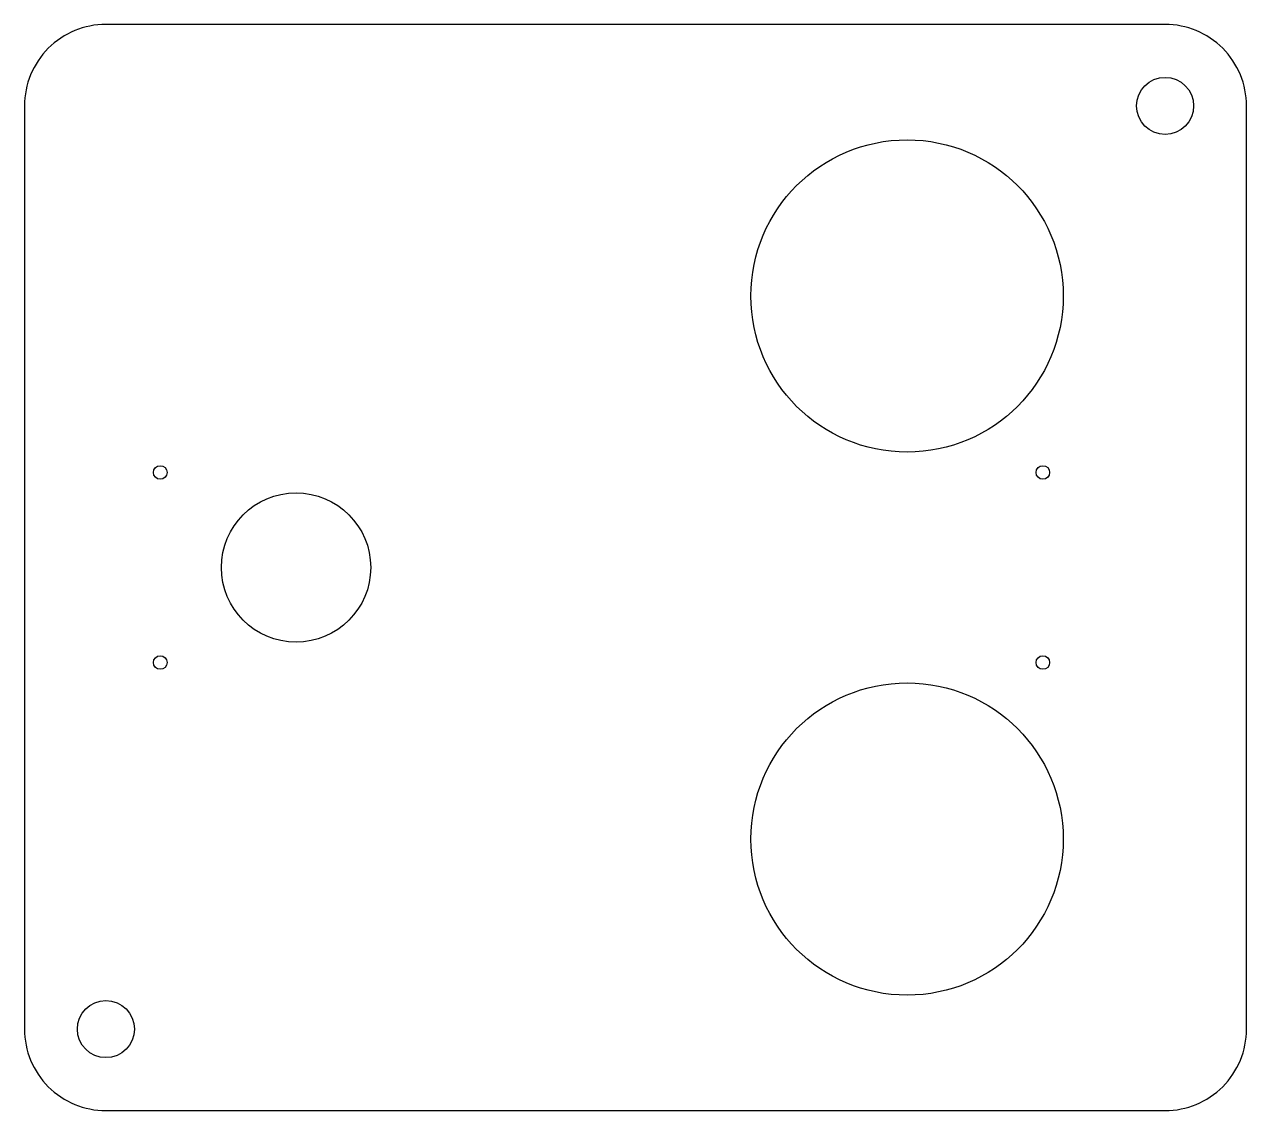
# Model space of a CAD drawing. Header units: millimetres. Extents: x -45 to 45, y -40 to 40.
import ezdxf

# ---------------------------------------------------------------- set-up
doc = ezdxf.new("R2010")
doc.units = ezdxf.units.MM
doc.layers.get('0').update_dxf_attribs({"linetype": 'CONTINUOUS'})

msp = doc.modelspace()

# ---------------------------------------------------------------- linework, layer by layer
msp.add_lwpolyline([(-39, -40), (39, -40, 0.414214), (45, -34), (45, 34, 0.414214), (39, 40), (-39, 40, 0.414214), (-45, 34), (-45, -34, 0.414214)], format="xyb", close=True)
for centre, radius in [((39, 34), 2.1), ((20, 20), 11.5), ((-35, 7), 0.5), ((30, 7), 0.5), ((-25, 0), 5.5), ((-35, -7), 0.5), ((30, -7), 0.5), ((20, -20), 11.5), ((-39, -34), 2.1)]:
    msp.add_circle(centre, radius)

doc.saveas('drawing.dxf')
